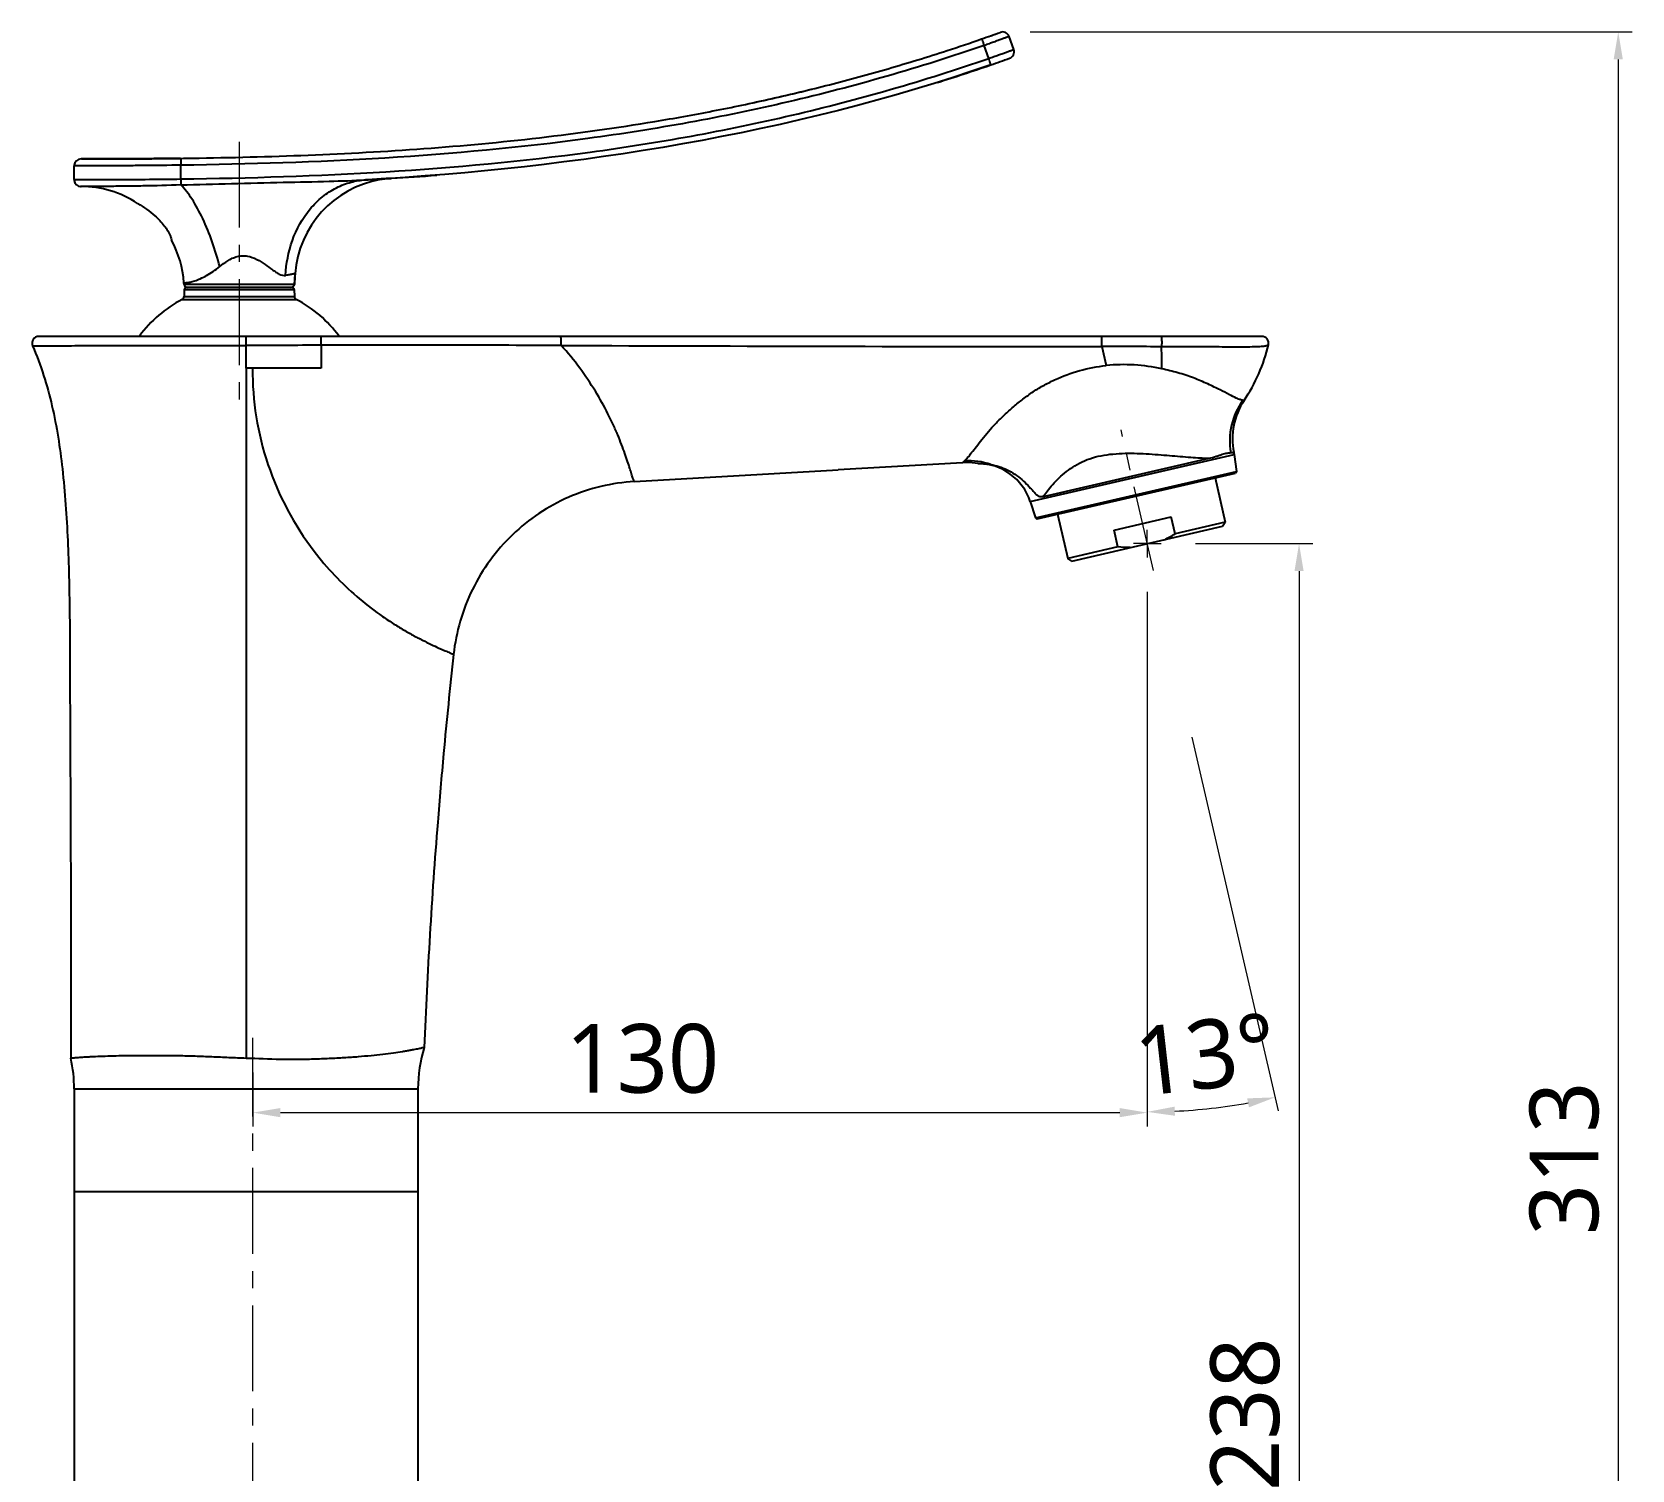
# Model space of a CAD drawing. Extents: x 0 to 1128, y 0 to 827.
# Drawn here: x 292.3 to 525, y 413.4 to 622.7 of the extents above; entities that cross this region are included whole.
import ezdxf

# ---------------------------------------------------------------- set-up
doc = ezdxf.new("R2010")
doc.units = 0
doc.header["$LTSCALE"] = 10
doc.header["$MEASUREMENT"] = 0
doc.header["$PDMODE"] = 3
doc.header["$PDSIZE"] = -10
doc.linetypes.add('CENTER', pattern=[2, 1.25, -0.25, 0.25, -0.25])
doc.layers.get('0').update_dxf_attribs({"linetype": 'CONTINUOUS'})
doc.layers.get('DEFPOINTS').update_dxf_attribs({"linetype": 'CONTINUOUS'})
doc.layers.add('BODY', color=7, linetype='CONTINUOUS')
doc.layers.add('DEF_LAYER_ASSEM_MEMBER', color=7, linetype='CONTINUOUS')
doc.styles.add('Daelim Dimension', font='')
doc.styles.get('Daelim Dimension').set_extended_font_data('NanumGothic')
doc.dimstyles.new('DEFAULT', dxfattribs={"dimscale": 2, "dimtxt": 2, "dimasz": 2, "dimexe": 0, "dimexo": 2, "dimgap": 1, "dimtad": 1, "dimdec": 1, "dimzin": 9, "dimdsep": 46, "dimtxsty": 'Daelim Dimension', "dimcen": 0.5, "dimclrd": 252, "dimclre": 252, "dimclrt": 3, "dimadec": 1, "dimazin": 0, "dimtfac": 1, "dimtdec": 1, "dimtix": 1, "dimtmove": 0, "dimatfit": 3, "dimfxl": 1, "dimtolj": 1, "dimtzin": 1, "dimlwd": 9, "dimlwe": 9, "dimarcsym": 0})
doc.dimstyles.new('DEFAULT$2', dxfattribs={"dimscale": 2, "dimtxt": 2, "dimasz": 2, "dimexe": 0, "dimexo": 2, "dimgap": 1, "dimtad": 1, "dimdec": 1, "dimzin": 9, "dimdsep": 46, "dimtxsty": 'Daelim Dimension', "dimcen": 0.5, "dimclrd": 252, "dimclre": 252, "dimclrt": 3, "dimadec": 1, "dimazin": 0, "dimtfac": 1, "dimtdec": 1, "dimtix": 1, "dimtmove": 0, "dimatfit": 3, "dimfxl": 1, "dimtolj": 1, "dimtzin": 1, "dimlwd": 9, "dimlwe": 9, "dimarcsym": 0})

# ---------------------------------------------------------------- blocks, each defined once
blk = doc.blocks.new('*D4')
at = {"color": 5, "lineweight": 9, "ltscale": 0.5, "transparency": 16777216}
for p, q in [((454.4972202875918, 519.3085481667894), (454.4972202875919, 463.5162487376085)), ((460.9886672618725, 520.0472344233492), (473.523979945901, 465.6813755457072))]:
    blk.add_line(p, q, dxfattribs=at)
blk.add_arc((454.4972202875917, 548.2007475435363), 82.68449880592777, 272.772048878329, 280.2119062503753, dxfattribs=at)
at = {"color": 5, "ltscale": 0.5, "transparency": 16777216}
for points in [[(458.5121755194951, 464.9465304473475), (458.4799244119093, 466.2794736733842), (454.497220287592, 465.5162487376085)], [(469.0222651657222, 467.4791264254084), (469.2903218889223, 466.1730164105455), (473.0746235719106, 467.6302415875772)]]:
    blk.add_solid(points, dxfattribs=at)
at = {"layer": 'DEFPOINTS', "color": 0, "ltscale": 0.5, "transparency": 16777216}
for p in [(454.4972202875917, 545.2007225438894), (455.6206112224919, 543.3285824391893), (460.0899545138919, 523.9449665070892), (454.4972202875917, 523.3085481667893), (460.7370699989302, 465.7520324633886)]:
    blk.add_point(p, dxfattribs=at)
at = {"color": 7, "ltscale": 0.5, "transparency": 16777216, "insert": (462.3871958999265, 478.8650074269337), "char_height": 10, "attachment_point": 2, "rotation": 6.491977564352032, "style": 'Daelim Dimension'}
blk.add_mtext('\\A1;13°', dxfattribs=at)
blk = doc.blocks.new('*D5')
at = {"color": 5, "lineweight": 9, "ltscale": 0.5, "transparency": 16777216}
for p, q in [((461.4972452875918, 548.2007475438892), (478.5731423828921, 548.2007475438892)), ((476.5731423828921, 544.2007475438892), (476.5731423828921, 313.8574267112891)), ((355.9053370779918, 309.8574267112892), (478.5731423828921, 309.8574267112891))]:
    blk.add_line(p, q, dxfattribs=at)
at = {"color": 5, "ltscale": 0.5, "transparency": 16777216}
for points in [[(475.9064757162254, 544.2007475438892), (477.2398090495588, 544.2007475438892), (476.5731423828921, 548.2007475438892)], [(475.9064757162254, 313.8574267112891), (477.2398090495587, 313.8574267112891), (476.5731423828921, 309.8574267112891)]]:
    blk.add_solid(points, dxfattribs=at)
at = {"layer": 'DEFPOINTS', "color": 0, "ltscale": 0.5, "transparency": 16777216}
for p in [(457.4972452875918, 548.2007475438892), (351.9053370779918, 309.8574267112892), (476.5731423828921, 309.8574267112891)]:
    blk.add_point(p, dxfattribs=at)
at = {"color": 7, "ltscale": 0.5, "transparency": 16777216, "insert": (463.6718548292439, 421.5195151533892), "char_height": 10, "attachment_point": 2, "rotation": 90, "style": 'Daelim Dimension'}
blk.add_mtext('\\A1;238', dxfattribs=at)
blk = doc.blocks.new('*D6')
at = {"color": 5, "lineweight": 9, "ltscale": 0.5, "transparency": 16777216}
for p, q in [((454.4972202875917, 541.2007225438892), (454.4972202875917, 463.4045745835708)), ((324.4053370779918, 471.2475933197892), (324.4053370779918, 463.4045745835708)), ((328.4053370779918, 465.4045745835708), (450.4972202875917, 465.4045745835708))]:
    blk.add_line(p, q, dxfattribs=at)
at = {"color": 5, "ltscale": 0.5, "transparency": 16777216}
for points in [[(328.4053370779918, 466.0712412502375), (328.4053370779918, 464.7379079169041), (324.4053370779918, 465.4045745835708)], [(450.4972202875917, 466.0712412502375), (450.4972202875917, 464.7379079169041), (454.4972202875917, 465.4045745835708)]]:
    blk.add_solid(points, dxfattribs=at)
at = {"layer": 'DEFPOINTS', "color": 0, "ltscale": 0.5, "transparency": 16777216}
for p in [(454.4972202875917, 545.2007225438892), (324.4053370779918, 475.2475933197892), (454.4972202875917, 465.4045745835708)]:
    blk.add_point(p, dxfattribs=at)
at = {"color": 7, "ltscale": 0.5, "transparency": 16777216, "insert": (381.0512786827917, 478.3058621372189), "char_height": 10, "attachment_point": 2, "style": 'Daelim Dimension'}
blk.add_mtext('\\A1;130', dxfattribs=at)
blk = doc.blocks.new('*D7')
at = {"color": 5, "lineweight": 9, "ltscale": 0.5, "transparency": 16777216}
for p, q in [((437.4439520629917, 622.6588061701892), (525.0033959221793, 622.6588061701892)), ((523.0033959221793, 618.6588061701892), (523.0033959221793, 313.8574267112891)), ((421.2392397304419, 309.8574267112891), (525.0033959221793, 309.8574267112891))]:
    blk.add_line(p, q, dxfattribs=at)
at = {"color": 5, "ltscale": 0.5, "transparency": 16777216}
for points in [[(522.3367292555126, 618.6588061701892), (523.6700625888459, 618.6588061701892), (523.0033959221793, 622.6588061701892)], [(522.3367292555126, 313.8574267112891), (523.6700625888459, 313.8574267112891), (523.0033959221793, 309.8574267112891)]]:
    blk.add_solid(points, dxfattribs=at)
at = {"layer": 'DEFPOINTS', "color": 0, "ltscale": 0.5, "transparency": 16777216}
for p in [(433.4439520629917, 622.6588061701892), (417.2392397304419, 309.8574267112891), (523.0033959221793, 309.8574267112891)]:
    blk.add_point(p, dxfattribs=at)
at = {"color": 7, "ltscale": 0.5, "transparency": 16777216, "insert": (510.1021083685311, 458.7485444664892), "char_height": 10, "attachment_point": 2, "rotation": 90, "style": 'Daelim Dimension'}
blk.add_mtext('\\A1;313', dxfattribs=at)

msp = doc.modelspace()

# ---------------------------------------------------------------- linework, layer by layer
at = {"layer": 'BODY', "color": 1, "linetype": 'CENTER', "lineweight": 5}
for p, q in [((322.4053370779918, 606.6972037019892), (322.4053370779918, 567.7057841951893)), ((455.3959330354919, 544.3030154600892), (450.6776911086918, 564.7661088997892)), ((454.4972202875917, 548.2007475438892), (454.4972202875917, 550.2007725438891)), ((454.4972202875917, 548.2007475438892), (452.4971952875917, 548.2007475438892)), ((454.4972202875917, 548.2007475438892), (454.4972202875917, 546.2007225438892)), ((454.4972202875917, 548.2007475438892), (456.4972452875918, 548.2007475438892)), ((324.4053370779918, 304.8574267112892), (324.4053370779918, 476.3039388210892))]:
    msp.add_line(p, q, dxfattribs=at)
at = {"layer": 'DEF_LAYER_ASSEM_MEMBER', "color": 7, "linetype": 'Continuous'}
for p, q in [((435.0646048124918, 620.1181777449892), (434.3843282887917, 621.9989422518892)), ((433.7429476114919, 618.5806564274892), (433.6705257641918, 618.5549765639892)), ((298.4053370779918, 601.1764602615892), (298.4053370779918, 603.1764600477892)), ((300.2981684320919, 604.1773141500892), (299.4047305586919, 604.1764734164892)), ((342.9425406316918, 601.2650164496891), (342.4030077171919, 601.2332603396892)), ((343.5910745641918, 601.3039747976892), (343.5832175273918, 601.3034976444892)), ((343.7931495656917, 601.3162904497892), (343.5910745641918, 601.3039747976892)), ((344.3149981781919, 601.3484861076893), (343.7931495656917, 601.3162904497892)), ((343.7931496016918, 601.3162904519892), (344.3134574692917, 601.3483902200892)), ((344.3134574692917, 601.3483902200892), (344.5141015272918, 601.3609191620892)), ((344.5152663818917, 601.3609921451892), (344.514101527092, 601.3609191620892)), ((344.5613873766918, 601.3638841017892), (344.5141063381918, 601.3608421544892)), ((344.5151804714919, 601.3609867624892), (344.5613037845919, 601.3638788561892)), ((307.6242548519917, 597.7174024057892), (307.6493540374918, 597.7027266627891)), ((312.5438080582919, 592.4307406350893), (312.5574609848918, 592.3695263530892)), ((330.4333091964918, 585.9347947844892), (330.5409598072918, 587.4899805608892)), ((314.3773649595919, 585.9347947844892), (314.3617619956917, 586.1715057017892)), ((314.3617619956917, 586.1715057017892), (314.3773649595919, 585.9347947844892)), ((314.4001919483917, 585.1726381276892), (314.3828433406918, 584.1787370583892)), ((330.1105278990917, 585.4674024057892), (314.7001462569917, 585.4674024057892)), ((330.4104822075917, 585.1726381276892), (330.4278308152918, 584.1787370583892)), ((471.1425542402917, 578.3674024057892), (293.2659077332919, 578.3674024057892)), ((467.1253415926917, 561.1665062245892), (467.0861347532918, 561.4953120570892)), ((467.1253415926917, 561.1665062245892), (467.4735648365918, 558.6842814015893)), ((379.9123766330918, 557.2422241199891), (409.5255351173919, 558.9466278376892)), ((427.594314578892, 559.9867171563892), (409.5255351173919, 558.9466278376892)), ((438.2405742084918, 551.9439357917892), (467.4735648365918, 558.6842814015893)), ((439.3803923961918, 555.0744401348893), (463.4843254364919, 560.6321622539892)), ((467.4735648365918, 558.6842814015893), (467.3236138697916, 558.4444591599892)), ((438.4803964500918, 551.7939848249891), (467.3236138697916, 558.4444591599892)), ((464.3515931558918, 557.7591906896891), (465.8344691900918, 551.3279327514892)), ((437.4667545864918, 554.3280294753893), (438.2405742084918, 551.9439357917892)), ((438.2405742084918, 551.9439357917892), (438.4803964500918, 551.7939848249891)), ((441.4524171638918, 552.4792532953892), (442.9352931980918, 546.0479953571892)), ((449.6706831106917, 550.1665905894893), (457.9756883424918, 552.0815026238892)), ((458.5373838099918, 549.6454200714892), (457.9756883424918, 552.0815026238892)), ((443.5348488019918, 545.6731179401893), (465.4595917730917, 550.7283771475892)), ((450.2323785781919, 547.7305080371891), (449.6706831106917, 550.1665905894893)), ((465.8344691900918, 551.3279327514892), (458.5373838099918, 549.6454200714892)), ((465.4595917730917, 550.7283771475892), (465.8344691900918, 551.3279327514892)), ((450.2323785781919, 547.7305080371891), (442.9352931980918, 546.0479953571892)), ((443.5348488019918, 545.6731179401893), (442.9352931980918, 546.0479953571892)), ((298.4053370779918, 468.8574267112892), (298.4053370779918, 313.8574267112892)), ((348.4053370779918, 468.8574267112892), (348.4053370779918, 313.8574267112892)), ((348.4053370779918, 453.8574267112892), (298.4053370779918, 453.8574267112892))]:
    msp.add_line(p, q, dxfattribs=at)
at = {"layer": 'DEF_LAYER_ASSEM_MEMBER', "color": 9, "linetype": 'Continuous'}
for p, q in [((431.4444304360918, 618.8202100778892), (430.7640954839917, 620.7011361217892)), ((313.9334220511919, 603.2713351122892), (313.3219726499919, 603.2637985220891)), ((313.9334220554917, 601.2711088329892), (313.9334220554917, 603.2713347664892)), ((313.3219719389917, 601.2635827182892), (313.9334220686917, 601.2711077914892)), ((330.4333091964918, 585.9347947842891), (314.3773649595919, 585.9347947843892)), ((314.3828433406918, 584.1787370583892), (330.4278308152918, 584.1787370583892)), ((314.4001919483917, 585.1726381276892), (330.4104822075917, 585.1726381276892)), ((314.1132551035919, 583.7436778330892), (330.6974190524918, 583.7436778330892)), ((334.3468043678918, 577.0665415514892), (334.3469636536918, 573.7281739215892)), ((447.8870279865919, 576.8691624938891), (448.5212075286918, 574.1188209450892)), ((324.3469582405919, 573.7264009533892), (323.4244877965918, 573.7299675125892)), ((334.3469636271918, 573.7281726125892), (324.3469947023918, 573.7282315389892)), ((437.4667545864918, 554.3280294753893), (467.1253415926917, 561.1665062245892)), ((427.594314578892, 559.9867171563892), (427.8904333411917, 560.2370457499892)), ((298.4053370779918, 468.8574267112892), (348.4053370779918, 468.8574267112892))]:
    msp.add_line(p, q, dxfattribs=at)
at = {"layer": 'DEF_LAYER_ASSEM_MEMBER', "color": 7, "linetype": 'Continuous'}
for points in [[(299.4047305586919, 604.1764734164892), (299.0494825353917, 604.1110358955892), (298.7354379122919, 603.9188716906892), (298.5145741905917, 603.6305508165892), (298.4132123276918, 603.3013571462892), (298.4053213836919, 603.1763866873893)], [(303.8215123774919, 604.1862451753892), (302.8911972059918, 604.1829605762892), (301.3981192583917, 604.1791028407891), (300.2981684320919, 604.1773141500892)], [(298.4053213838918, 601.1763871928891), (298.4131771312918, 601.0518691410891), (298.5145447586917, 600.7224539903892), (298.7357570925919, 600.4337870440892), (299.0503294036916, 600.2415892185892), (299.4046795794918, 600.1764738469892)]]:
    msp.add_lwpolyline(points, dxfattribs=at)
for centre, radius, start, end in [((338.1636249822918, 888.0169226189892), 281.8868800895, 289.0986775354044, 289.6828984972063), ((338.1563705854919, 888.0370288202893), 281.9082543079, 289.3261290757954, 289.5128279944979), ((433.4439520629917, 621.6588061701892), 1, 19.88516511390027, 109.6828256933047), ((434.1242285867918, 619.7780416633892), 1, 289.6842802168014, 19.88516511379726), ((338.4098956176917, 887.3062958513892), 285.1347874095, 287.4675434635932, 289.104172251806), ((338.2055675880918, 887.8986627252892), 285.7614035757, 289.1040120256026, 289.684386821101), ((335.3619307474919, 898.9941397058892), 293.2157423369, 282.2039741556014, 283.8913843413033), ((345.5007255958917, 586.3933179087892), 14.9999087141, 99.76971278389782, 175.8065388892005), ((313.4356037371917, 1097.910346202189), 497.5210918115, 273.1508439168975, 273.4982243179965), ((313.2527119985918, 1101.130876665389), 500.7468064151, 273.1514845771993, 273.3991094032049), ((313.1362745256918, 1103.198149613589), 502.8173542505, 273.1517820852936, 273.3368151630998), ((345.5065828768918, 586.3570148555892), 15.0366792095, 96.52418040180183, 99.76823481959227), ((345.5000102986919, 586.4153042268892), 14.978020528, 93.77413058690402, 96.5245360462034), ((315.8497410312918, 1059.703288082389), 459.2378119074, 273.5844717036932, 274.4117995570032), ((299.3940823107919, 585.1743352844892), 15.0021423372, 56.72899198870223, 89.95953100529793), ((299.3952677672919, 585.1762560759892), 14.9995490342, 3.804482935400333, 28.6570458648979), ((524.3832672315916, 573.2908161561892), 194.3616639601, 175.8105030252984, 176.2700537258993), ((313.8829194930918, 584.1874632615892), 0.5, 297.4304286260985, 358.9999999994001), ((314.8763005696919, 585.9674024057892), 0.5, 183.7392118806999, 270), ((314.7001462569917, 585.1674024057892), 0.3, 89.99999999959614, 178.9999999279999), ((329.9343735863918, 585.9674024057892), 0.5, 270, 356.2607881192997), ((330.1105278990917, 585.1674024057892), 0.3, 1.000000071999736, 90), ((330.9277546628919, 584.1874632615892), 0.5, 181.0000000002001, 242.5695713660046), ((322.4053370779918, 567.7674024057892), 18, 117.4304286392055, 143.7607441428981), ((322.4053370779918, 567.7674024057892), 18, 36.22383707280479, 62.56957136079437), ((293.2659105207917, 577.3674024057892), 1, 90.00015971230259, 203.4318434896971), ((471.1425542443917, 577.3674024057892), 1, 346.8456553081996, 90.00000022979299), ((448.2847645384918, 582.7026577152892), 24.4721856138, 326.0813049755994, 346.8611092583004), ((476.8923063084917, 563.4651350938892), 10.0020599562, 146.0789276003049, 191.3581768264014), ((475.0477633250916, 562.2779169917892), 8, 185.6139735209989, 187.9857232841996), ((428.1691663929919, 550.0011835219892), 10.0020666151, 90.00034051079241, 93.29479331970732), ((428.1675581213917, 549.9851258429892), 10.0181244137, 80.24006588680204, 89.99114191800537), ((429.8575342467918, 551.8582590769893), 8, 17.98218697290068, 89.94055533759794), ((1163.994030542192, 443.2501897000892), 815.261492335, 173.7453633557018, 174.7637603234982), ((1187.320351666592, 441.0790670179892), 838.6886124426, 174.7614891709997, 175.447153753801), ((1130.225571711892, 444.9966584716892), 781.4632712358, 175.4011924006989, 177.8084043499006), ((368.4053370779918, 468.8574267112892), 20, 162.4722574968974, 180), ((278.4053370779918, 468.8574267112892), 20, 0, 12.86293563070111)]:
    msp.add_arc(centre, radius, start, end, dxfattribs=at)
at = {"layer": 'DEF_LAYER_ASSEM_MEMBER', "color": 9, "linetype": 'Continuous'}
for centre, radius, start, end in [((347.1786503829917, -6728.756201003311), 7305.833910298199, 89.82694798309896, 90.10063102229459), ((475.0747569028917, 30422.83516585709), 29845.9783864847, 269.7968357797963, 269.9478072952944), ((428.4899379714918, 550.2660944388892), 9.989186456799999, 70.95840295260031, 93.44079000690347)]:
    msp.add_arc(centre, radius, start, end, dxfattribs=at)
at = {"layer": 'DEF_LAYER_ASSEM_MEMBER', "color": 7, "linetype": 'Continuous'}
for points, start_tangent, end_tangent in [([(313.8788744796918, 604.2712428740892), (315.5095947378918, 604.2948663699892), (332.4485707352919, 604.7510722832892), (349.2814565232918, 605.6946501681891), (366.0693196988918, 607.2744508650892), (382.8743911970919, 609.6391811665892), (391.3035490396919, 611.1625073070892), (399.7612787236917, 612.9378593440892), (408.2558741213918, 614.9841184034891), (416.7957174656917, 617.3201174498893), (425.3892266240919, 619.9649595033892), (430.3959094580919, 621.6460930092892)], (0.9999081075634565, 0.01355641652012544), (0.9449568875346145, 0.3271948665564514)), ([(431.7307217668917, 617.8752835348893), (340.7817942192919, 601.1413630083892)], (-0.9449265429725755, -0.32728249019142), (-0.9984870193175841, -0.05498792825963275)), ([(313.8788744796918, 604.2712428740892), (311.2752368333918, 604.2398602021892), (308.7371386654918, 604.2160038960892), (306.357089747492, 604.1989720721892), (304.2302890914918, 604.1879346019892), (302.4209305142917, 604.1815115120892), (300.9954226092918, 604.1782363182892), (299.9982342649919, 604.1768819110891), (299.4711160382917, 604.1765001360892), (300.0054010848917, 604.1768745915892), (301.0139523102919, 604.1782739435891), (302.4443347784918, 604.1816149480892), (304.2589318355917, 604.1880258935892), (306.3819492394919, 604.1988849769892), (308.7527012065918, 604.2157149872892), (311.2813773144917, 604.2397686891892), (313.8788744796918, 604.2712428740892)], (-0.9999081078612884, -0.01355639455232351), (0.9999081093937917, 0.01355628151571527)), ([(313.8788744796918, 604.2712428740892), (311.2752368333918, 604.2398602021892), (308.7371386654918, 604.2160038960892), (306.357089747492, 604.1989720721892), (304.2302890914918, 604.1879346019892), (302.4209305142917, 604.1815115120892), (300.9954226092918, 604.1782363182892), (299.9982342649919, 604.1768819110891), (299.4711160382917, 604.1765001360892), (300.0054010848917, 604.1768745915892), (301.0139523102919, 604.1782739435891), (302.4443347784918, 604.1816149480892), (304.2589318355917, 604.1880258935892), (306.3819492394919, 604.1988849769892), (308.7527012065918, 604.2157149872892), (311.2813773144917, 604.2397686891892), (313.8788744796918, 604.2712428740892)], (-0.9999081078612884, -0.01355639455232351), (0.9999081093937917, 0.01355628151571527)), ([(302.5527012435919, 604.1818833577892), (302.4209305142917, 604.1815115120892), (301.1435471577918, 604.1785243129892)], (-0.9999958587903219, -0.002877916295968524), (-0.9999980372983429, -0.001981262088183454)), ([(313.8788744796918, 604.2712428740892), (311.2752368333918, 604.2398602021892), (308.7371386654918, 604.2160038960892), (306.357089747492, 604.1989720721892), (304.2302890914918, 604.1879346019892), (303.8215125144918, 604.1862367034892)], (-0.9999081078612216, -0.01355639455723926), (-0.999992066776464, -0.003983263001100106)), ([(342.9424193317918, 601.2650092435891), (343.7930382079917, 601.3162836397892)], (0.9982400459764047, 0.05930270321853523), (0.9981353002544915, 0.06104033409046911)), ([(343.5832175273918, 601.3034976444892), (342.9425406316918, 601.2650164496891)], (-0.998161543393484, -0.06060967984025459), (-0.9982400313450421, -0.05930294950716537)), ([(343.7930382079917, 601.3162836397892), (344.5151804714919, 601.3609867624892)], (0.9981353002565049, 0.06104033405754831), (0.9980429164162249, 0.06253268738345003)), ([(307.6493540374918, 597.7027266627891), (310.1431893464919, 595.9140955261892), (311.5078617503918, 594.4669852067892), (312.4053370779918, 592.9344076578892)], (0.8630567938335952, -0.5051068902892487), (0.3779582893246942, -0.9258226242270983)), ([(312.4053370779918, 592.9344076578892), (312.4561133080917, 592.7677820827892), (312.5438080582919, 592.4307406350893)], (0.3041414074853728, -0.9526268966666942), (0.2231820919079213, -0.974776771292589)), ([(292.3483744152918, 576.9697434938892), (295.1676662826917, 568.2592317414892), (296.6856940598918, 559.1033771290893)], (0.3976589102122887, -0.9175333188112434), (0.1109586589646142, -0.9938250228288551)), ([(463.4744083225919, 560.6302394541892), (464.5279696372918, 560.9138623000892), (464.9894111147919, 561.0662308142892), (465.4076207067919, 561.2052418646892), (466.1157638049917, 561.3813187397892), (466.6390375374917, 561.4533689525892)], (0.9741699956941793, 0.2258158973349814), (0.994680507325081, 0.1030081955356939)), ([(466.6390375374917, 561.4533689525892), (466.833860236392, 561.4733385280892), (466.9107173483917, 561.4806879330893), (466.9737096642918, 561.4866457935892), (467.0227942314918, 561.4910637684892), (467.0579326018917, 561.4937924382892), (467.0790686761918, 561.4950533876893), (467.0861347532918, 561.4953120570892)], (0.9940194976617261, 0.1092027392894961), (0.0978256169262913, -0.9952035714731888)), ([(296.6856940598918, 559.1033771290893), (297.1571746674917, 553.8806321445892), (297.4607834877918, 548.6558540563892), (297.7330001677919, 538.2209266861892), (297.7848984909917, 527.7849794823892), (297.8274536553918, 517.3309667449892)], (0.110958658962011, -0.9938250228291459), (0.004690152799015891, -0.9999890011728738)), ([(429.8658342858917, 559.8582547712892), (430.0256190976918, 559.8603845198892), (430.4546945335919, 559.8527620423893), (430.7395818035918, 559.8367457454892), (431.0553101360917, 559.8088731717892), (431.7430803368918, 559.7102596962892)], (-0.9999994617916691, 0.001037504878169399), (0.9837287046838995, -0.179660333910792)), ([(431.7430803368918, 559.7102596962892), (432.9203990040919, 559.4156325243893), (434.1011779463918, 558.9437211579892), (435.2228311614917, 558.3068032690892), (436.2520144471919, 557.5276505383893), (437.1700920063918, 556.6416042130892), (437.5862236806918, 556.1834136688892), (437.9781891670918, 555.7446040156892), (438.3513997579917, 555.3702553447893), (438.7067444607919, 555.1353473652891), (439.0473397582919, 555.0521187652892), (439.3809523326918, 555.0821738583893)], (0.9837172930869331, -0.1797228067934542), (0.9791434942634172, 0.2031699230733368)), ([(379.9123766489918, 557.2422248951892), (375.0217122963918, 556.5249925573893), (370.3355577434918, 554.9547759192892), (366.0000949856917, 552.5808538379893), (362.1471250149918, 549.4832291336892), (358.8916571239918, 545.7620173805892), (356.3318075091918, 541.5320646064893), (354.5459858032918, 536.9216401977892), (353.5853387273919, 532.0707455488891)], (-0.998347313181725, -0.05746861980969211), (-0.1090124669816058, -0.9940403825009245)), ([(457.0119372266918, 548.7805739973892), (458.5373838099918, 549.6454200714892)], (0.8995287197147671, 0.4368616284457952), (0.8394444326724759, 0.5434455303479687)), ([(451.9825033484917, 547.6209210903892), (450.2323785781919, 547.7305080371891)], (-0.9999993742162131, -0.001118734634253729), (-0.9926508781716158, 0.1210133631675444)), ([(297.8274536551917, 517.3309667449892), (297.8761863065918, 506.3221366912892), (297.9016035301918, 495.3153425018892), (297.9034452716919, 473.3098167610892)], (0.00469015279438344, -0.9999890011728956), (3.088035548970549e-06, -0.999999999995232)), ([(349.3339123219919, 474.8807777532892), (349.3256432607918, 474.8788881055892), (349.3007558678919, 474.8728745085892), (349.2593448003918, 474.8629006321892), (349.2015047151917, 474.8491301464892), (349.1273302690918, 474.8317267212892), (349.0369183263917, 474.8108553842892), (348.8079614800918, 474.7594872380892), (348.5159681803918, 474.6966898508892), (348.1623150559917, 474.6241479081892), (347.7484830241917, 474.5434641319892), (347.2760638468917, 474.4561541290892), (346.7466602063919, 474.3637257768892), (346.1619563453919, 474.2676353828892), (344.8336401422916, 474.0701218858892), (343.3054295494917, 473.8741185452892), (341.5922858038919, 473.6884701261892), (339.7101232202917, 473.5193641092892), (337.6761339522918, 473.3737764865892), (335.508943799292, 473.2593021012892), (333.2279702066917, 473.1735622223893), (330.8546956471919, 473.1262185647892), (328.4125397245919, 473.1407599236892), (323.4096714174918, 473.3058789298892)], (0.3011675520877365, 0.9535712378052731), (-0.9993251281345314, 0.03673265956750668)), ([(323.4096714174918, 473.3058789298892), (320.9053377999917, 473.4026592181892), (318.4219107791919, 473.5087540171892), (315.9850811912918, 473.6033324925892), (313.6191206363919, 473.6582867666892), (309.1957812869919, 473.6881150778892), (307.1813660452917, 473.6800893364892), (305.3254716861918, 473.6577591353892), (303.6465456429919, 473.6205953217892), (302.1608800455917, 473.5702345053892), (300.8821203218918, 473.5114630938892), (300.3237131740918, 473.4814478913892), (299.8208771163918, 473.4524830817892), (299.3747057481919, 473.4249268321892), (298.9862548109918, 473.3988498341892), (298.6565003179917, 473.3744512268892), (298.3859890575918, 473.3526266783892), (298.1751238357917, 473.3345055064892), (298.0921807695918, 473.3271727734892), (298.0242741942918, 473.3210880660892), (297.9714257353917, 473.3162807537892), (297.9336570142918, 473.3127801907892), (297.9109896524919, 473.3106157313892), (297.9034452714918, 473.3098167298892)], (-0.999325150763511, 0.03673204393286695), (0.2226195009127647, -0.974905409674883))]:
    msp.add_spline(points, degree=3, dxfattribs=dict(at, start_tangent=start_tangent, end_tangent=end_tangent))
at = {"layer": 'DEF_LAYER_ASSEM_MEMBER', "color": 9, "linetype": 'Continuous'}
for points, start_tangent, end_tangent in [([(430.3959094595918, 621.6460930055893), (430.4082238920919, 621.6322455676892), (430.4328114959917, 621.5834215330892), (430.4702759596919, 621.4965765493891), (430.5193567732917, 621.3738480528892), (430.5772475543918, 621.2220317914891), (430.6400346455919, 621.0515791276893), (430.7640954839917, 620.7011361217892)], (0.9450985657593434, 0.3267854051202904), (0.3267038139785153, -0.9451267734710999)), ([(434.3843279776918, 621.9989431119892), (434.3800434813918, 621.9966874552891), (434.3668370448918, 621.9912305560891), (434.3448677484919, 621.9826340190892), (434.3142946724918, 621.9709594488892), (434.2279735030918, 621.9386226280892), (434.1091461794917, 621.8947129310892), (433.9590880455917, 621.8397257148893), (433.7790852487917, 621.7741664143892), (433.5704266375917, 621.6985429838892), (433.3344010603919, 621.6133633775892), (432.7877548355918, 621.4172131623892), (432.1611309556918, 621.1939346463892), (431.4785676222918, 620.9523157320891), (430.7640951795918, 620.7011369923893)], (0.3401367199107594, -0.9403759948915911), (-0.943784010543119, -0.3305627647560232)), ([(430.7626262480917, 620.7053850276892), (402.3019779391918, 612.4896478390892), (373.1355903444919, 607.1551718009891), (343.6007547011918, 604.3178724151892), (313.9333610978917, 603.2758016433892)], (-0.944956787771558, -0.327195154677539), (-0.9999081061349024, -0.01355652188847526)), ([(431.4444299334918, 618.8202115149892), (432.1632608020918, 619.0729655933892), (432.8461047512919, 619.3147359845892), (433.471344180392, 619.5375902931892), (434.0163806630917, 619.7331814657892), (434.2519283402917, 619.8181973890892), (434.4603239750918, 619.8937376821892), (434.6401771701917, 619.9592551784891), (434.7900975279917, 620.0142027113892), (434.9087253020919, 620.0580460720892), (434.9948233487917, 620.0903028841892), (435.0252966954918, 620.1019396412893), (435.0471851756918, 620.1105037292892), (435.0603379777917, 620.1159364709891), (435.0646042901917, 620.1181791890892)], (0.9437610153440791, 0.3306284106315018), (-0.3401371473354966, 0.9403758402907163)), ([(313.9333596386919, 601.2757003242892), (343.7542661413918, 602.3240223995891), (373.4543854101917, 605.1801827674892), (402.7960399498918, 610.5513244034892), (431.4429392102918, 618.8245215400892)], (0.9999085884597905, 0.01352089953920723), (0.9449266458175475, 0.3272821932583553)), ([(431.7307222996919, 617.8752837196892), (431.7324707811918, 617.8808376886892), (431.7312850276917, 617.8951647400892), (431.7200788165919, 617.9495074676893), (431.6970396676918, 618.0370506574892), (431.6621035822918, 618.1565330644892), (431.6158458302918, 618.3050557108892), (431.5615156282918, 618.4728692719892), (431.4444308552918, 618.8202085133892)], (0.9447397584690803, 0.3278212756484605), (-0.3267502831038602, 0.9451107091190679)), ([(313.3219736978917, 603.2637112547892), (307.6099212069917, 603.2100274041892), (305.0382438335919, 603.1944589389892), (302.7789282383919, 603.1848797845892), (300.9247368293918, 603.1797538984891), (299.5435577202918, 603.1774525444893), (298.6926069411918, 603.1765570592892), (298.4053214031919, 603.1763866885892)], (-0.9999279164320738, -0.01200674559619881), (0.9994822804246183, 0.0321740752346486)), ([(313.8788763191919, 604.2712428977892), (313.8826393293918, 604.2665373329892), (313.8866370766918, 604.2524298319893), (313.8950713207919, 604.1965955034891), (313.9036481275919, 604.1049128759892), (313.9118365732918, 603.9785549131892), (313.9191578394918, 603.8205936489892), (313.9253414492919, 603.6416945054892), (313.9334220554917, 603.2713347664892)], (0.9999253529746046, 0.0122183664461582), (0.01353364216753312, -0.9999084160710325)), ([(298.4053263372919, 601.1763872139892), (302.7713822766918, 601.1848528977891), (313.3219729633918, 601.2634973676892)], (0.9999974389612354, 0.002263199277663816), (0.999927975754727, 0.01200180415829738)), ([(313.9334219526918, 601.2711071139892), (313.9346486496918, 600.7806285052892), (313.9243356878919, 600.4042028733892)], (0.01345102874754289, -0.9999095308204803), (-0.06030691848979336, -0.9981798813752286)), ([(313.9244333069919, 600.3998729953892), (321.2655969938919, 600.6069077240892), (328.8241750489919, 600.7808065615892), (335.4944018090919, 600.9367960526893), (340.7756941563919, 601.1410272972892)], (0.9995772580475388, 0.02907413273279387), (0.9984906302332777, 0.05492232093012994)), ([(329.1589836563917, 587.2403600002891), (330.1373882601918, 592.3154878396892), (332.7278297299918, 596.9034486497892), (334.534801860792, 598.6821291159891), (336.5569004546919, 599.9932099202891), (338.6765837278917, 600.8061291212892), (340.7819115200919, 601.1413694675892)], (0.04271996270654126, 0.9990870856869044), (0.998487643836363, 0.05497658689031495)), ([(313.9243045032918, 600.3998226462892), (308.3918452672917, 600.2509110245892), (305.8843694622917, 600.2140050445892), (303.6817423705918, 600.1932965062892), (300.5256728741917, 600.1779102742892), (299.4046785826918, 600.1764738785891)], (-0.9992886432638463, -0.03771216572807395), (0.9999997825257995, -0.0006595061439174907)), ([(319.5678640093918, 588.5169175656891), (318.4855880386917, 592.1168870183892), (317.0942564878919, 595.5172692007892), (315.5199645618918, 598.3612124783892), (313.9243045032918, 600.3998226462892)], (-0.2447089413646656, 0.9695965831293882), (-0.6976148027759175, 0.7164730189950753)), ([(319.5678640099918, 588.5169175649892), (320.7416670633918, 589.3689592007892), (321.3942645959919, 589.7220107975892), (322.0994170013919, 589.9784317573892), (322.8464052894917, 590.0874514478892), (323.5957877095918, 590.0396586008892), (324.9774660015919, 589.5712903258892), (326.1658713881918, 588.8347629113891), (327.2336783386918, 588.0629563164892), (327.7412129345919, 587.7166932922892), (328.2358154256917, 587.4349357052891), (329.1589836563917, 587.2403600002891)], (0.7731682271159721, 0.63420098752552), (0.9861582200171684, 0.1658070115904946)), ([(314.3617619927918, 586.1715057060892), (314.3683807711918, 586.1704566044892), (314.3880329308918, 586.1695261972892), (314.4206068344918, 586.1691123782892), (314.4659908445919, 586.1696130411892), (314.5240733239918, 586.1714260796892), (314.5947382422919, 586.1749609337892), (314.7730992726918, 586.1894961990893), (314.9994579056918, 586.2183021101893), (315.2720028023919, 586.2666175477891), (315.5875444283918, 586.3401515522892), (315.9421749308917, 586.4448520035892), (316.7502085728918, 586.7605402451892), (317.6531148377917, 587.2161106927891), (318.6059223480918, 587.8064853850892), (319.5678640093918, 588.5169175656891)], (0.06633653067221795, -0.9977973064196826), (0.7815247759410767, 0.623874205742031)), ([(330.5409598072918, 587.4899805608892), (330.5353205040917, 587.4883917729892), (330.5185275358917, 587.4848618816892), (330.4906298510919, 587.4793567554892), (330.4516763978918, 587.4718422627892), (330.4017161245918, 587.4622842719892), (330.3408025208919, 587.4506576061892), (330.1865432972918, 587.4215195578892), (329.9898931627918, 587.3853438082892), (329.7519276122916, 587.3430373902892), (329.4742926938918, 587.2947921668892), (329.1589858219918, 587.2403595751892)], (-0.07311002277857136, -0.9973238814794906), (-0.985402897105646, -0.170238451519625)), ([(323.4286510791917, 577.0471645503892), (323.4306904951918, 577.5151238477891), (323.4276367900918, 577.7432302585892), (323.4220457356919, 577.9503983154892), (323.4142271493918, 578.1249170904892), (323.4046249469918, 578.2570411092892), (323.3993158669919, 578.3048220232891), (323.3937611543918, 578.3394129086892), (323.3880463557919, 578.3603616822892), (323.3822669061917, 578.3674024057892)], (0.01654343457117788, 0.9998631480220627), (-0.9999999875065047, -0.0001580727385967111)), ([(334.3469983260918, 577.0665419046892), (334.3495046627918, 577.5300404245892), (334.3445886773918, 577.7547466897892), (334.3358451934919, 577.9583456695892), (334.3237483653918, 578.1295810336892), (334.3089697918917, 578.2591020325892), (334.2922953217917, 578.3398555275892), (334.2746723812918, 578.3674021272892)], (0.02393914977789917, 0.999713417489188), (-0.9999516635723712, 0.009832116702292308)), ([(369.2446276962919, 577.0443860307892), (369.2481758874919, 577.5129456611892), (369.243053635792, 577.7415280092891), (369.2336330557919, 577.9492032002892), (369.2204377823919, 578.1241957025892), (369.2042193828918, 578.2567035198892), (369.1858623233918, 578.3393251975892), (369.166436383292, 578.3674024057892)], (0.02818556200405814, 0.9996027081268415), (-0.9999999999668503, -8.142452604794678e-06)), ([(447.8870278895918, 576.8691633617892), (447.8955059770919, 577.3689898290892), (447.8933109057919, 577.6274208348892), (447.8869310849918, 577.8682811570892), (447.8767933447918, 578.0750365334892), (447.8635991562919, 578.2336452051892), (447.8561232141919, 578.2914207985892), (447.8482197475919, 578.3333709020892), (447.8400368945918, 578.3588292823893), (447.8317411555918, 578.3674020674891)], (0.03661829652968898, 0.9993293252773399), (-0.9999999996796257, 2.531301485242749e-05)), ([(456.5090566592919, 578.3674024057892), (456.5199987465917, 578.3588182942892), (456.5307436168919, 578.3332896636892), (456.5507827967917, 578.2332833024892), (456.5678289887919, 578.0742108439891), (456.5807604432919, 577.8669318242892), (456.5886629499919, 577.6255641214892), (456.5909442341917, 577.3666243961892), (456.5778230636918, 576.8664824311892)], (0.9999999994173827, 3.413553550107421e-05), (-0.05388393721355559, -0.998547205349034)), ([(292.3483774888919, 576.9697434122892), (292.3845149348917, 576.9701247244892), (292.4930783786917, 576.9712417560892), (292.6743967170919, 576.9730380882892), (292.9287541122917, 576.9754533950892), (293.2563495863919, 576.9784199154892), (293.6573343741918, 576.9818687684891), (294.6769576401919, 576.9899145838891), (295.9798630759919, 576.9989665476892), (297.5571879925919, 577.0083704621892), (299.3931558024919, 577.0174779337892), (301.4675904632918, 577.0257211105892), (306.2389073463919, 577.0380609643892), (311.6506641834917, 577.0441024244892), (317.4611394316917, 577.0457418652892), (323.4286510791917, 577.0471645503892)], (0.9880262732402936, -0.1542857199707632), (0.9999998883627297, 0.0004725193417225515)), ([(323.4244766791917, 573.7300273559891), (323.4253793442917, 574.5655521567892), (323.4208965350917, 575.8113138116893), (323.4308431311918, 577.0471645302891)], (0.002053354712512673, 0.9999978918649902), (0.01610373963499104, 0.9998703263772601)), ([(334.3468043678918, 577.0665415514892), (323.4308431311918, 577.0471645302891)], (-0.9999988376503163, -0.001524696040696854), (-0.9999998985185425, -0.0004505140450159598)), ([(379.9123766330918, 557.2422241199891), (379.8749409020918, 557.2718993754892), (379.8235378452919, 557.3642305989891), (379.7589558675918, 557.5189494734892), (379.6814249072918, 557.7348938927892), (379.5903684181917, 558.0096110243892), (379.4851348369918, 558.3405068904892), (379.2288341300919, 559.1581341793892), (378.9054774407919, 560.1608160340892), (378.5082969500918, 561.3220473210891), (378.0306122727918, 562.6170702289892), (377.4656958044918, 564.0236453763891), (376.8072980025918, 565.5211112043892), (376.0494649924917, 567.0901131241892), (374.2140203377917, 570.3733113619892), (371.9473600698918, 573.7385259322892), (369.2445846018918, 577.0444103561892)], (-0.9983499516343604, -0.05742276614436429), (-0.6676076375565166, 0.7445132922092168)), ([(456.5778381411917, 576.8657416746892), (447.8870279865919, 576.8691624938891)], (-0.9999993440531283, 0.001145379113308078), (-0.9999998225336765, 0.0005957622139654218)), ([(472.1163147927919, 577.1398273929892), (472.1118142369919, 577.1364138157892), (472.0967842040918, 577.1255185958892), (472.0679357436918, 577.1063349739892), (472.0240463467917, 577.0800997688892), (471.9666863623918, 577.0434590944892), (471.9150492506919, 577.0182087991892), (471.8121489379919, 576.9777854840892), (471.5981598919918, 576.9319336840892), (471.2772089943919, 576.8958857843892), (470.3567776448917, 576.8423469204893), (469.1016361493917, 576.8100146667891), (467.5737942210917, 576.7982740274891), (465.8513456221917, 576.8072854926892), (464.0150171253918, 576.8305630984892), (462.1565792666918, 576.8436124949892), (460.2982938028917, 576.8527173761892), (456.5778232970918, 576.8664837042892)], (-0.423701726004432, 0.9058017704668418), (-0.9999975766008082, 0.002201543211182214)), ([(456.6119057445917, 573.6388545457892), (456.6036435167919, 574.4344375123892), (456.5798719759919, 576.8658923183892)], (-0.01054852496698165, 0.9999443627627594), (-0.00935672584530957, 0.9999562248825974)), ([(323.4290022304917, 573.7287383164892), (323.4282417248919, 548.8232290900892), (323.4096588207917, 473.3058679807892)], (0.0001260668607457378, -0.9999999920535733), (-0.0002714414822550265, -0.9999999631597603)), ([(324.3469850472918, 573.7281728019892), (326.5917895815919, 559.7200722731892), (333.2931288048917, 547.1219997259891)], (-0.01114387752793448, -0.999937905068931), (0.6069418219524263, -0.7947462643920192)), ([(427.890197751392, 560.2378597294892), (428.3654244002919, 560.7324041045891), (428.9467564026918, 561.4468632570891), (429.6326794001918, 562.3389964863892), (430.4309503833917, 563.3632358581892), (432.3961943832919, 565.6342669609892), (433.5697426578918, 566.8047879254892), (434.8589119828919, 567.9612073311893), (435.5389158935918, 568.5311122357892), (436.2370291801917, 569.0961147957892), (436.9598723291917, 569.6484556917892), (437.7146558006918, 570.1789868182892), (439.3144855011917, 571.1633491157892), (441.0177008963919, 572.0341371023892), (444.6657770088918, 573.3795422851892), (448.5209900835919, 574.1193473101893)], (0.7500842730580258, 0.6613422588274644), (0.9943688490101467, 0.1059744880536643)), ([(456.6139146410919, 573.6385838789892), (452.6077907848917, 574.2015697815892), (448.5209936364918, 574.1200710111892)], (-0.9780646749168678, 0.2083014442575033), (-0.9945776318685554, -0.10399679892543)), ([(468.3842922544918, 569.0549516751893), (468.2228679153918, 569.0966812400892), (468.0280994179918, 569.1580975867892), (467.7795029133918, 569.2503241817892), (467.445033248192, 569.3931515103892), (466.4659149758918, 569.8726039519893), (465.0820115140918, 570.5727630553891), (464.237025441792, 570.9908623536892), (463.2942136621919, 571.4364378688891), (461.2052478611918, 572.3192290378892), (458.9620374630917, 573.0628485401892), (456.6139146410919, 573.6385838789892)], (-0.9871180721590423, 0.1599934736700711), (-0.9777379407901681, 0.2098297384533514)), ([(468.3850795236917, 569.0520830545892), (466.7448742891918, 565.4273519324892), (466.6393511618917, 561.4513475144893)], (-0.581506217471784, -0.8135419589926867), (0.1751320991930818, -0.9845449445465781)), ([(468.3856719141918, 569.0529043302892), (468.4729958138919, 569.0401244333892), (468.5373965680919, 569.0385984030893), (468.561109948892, 569.0409183856892), (468.5786422558917, 569.0439290135891), (468.5895040900919, 569.0465860883892), (468.5932361096918, 569.0478438105893)], (0.9836046955750914, -0.1803380238403198), (0.06814395616380259, 0.9976754989666459)), ([(440.1096889748919, 556.0717082374891), (441.8984538923919, 557.9995773928891), (443.0185823211918, 558.9148038511892), (444.3034356852918, 559.7414858428892), (445.756748308992, 560.4245312026892), (447.3604741155918, 560.9136811159891), (449.0681417389919, 561.2026148224892), (450.8269832401918, 561.3324077213891), (452.5986980247917, 561.3498811161892), (454.3560149558919, 561.2815924138891), (456.0776325525917, 561.1625618481892), (457.7447823598918, 561.0250504433892), (460.8416674256919, 560.7711237700892), (463.4843254364919, 560.6321622539892)], (0.6199906141948294, 0.7846092265008857), (0.9996465973658432, -0.02658346055147879)), ([(439.3803923961918, 555.0744401348893), (439.5484753930918, 555.3197186480892), (440.1096889748919, 556.0717082374891)], (0.5558671092748624, 0.8312711692500879), (0.6199906141960683, 0.7846092264999067)), ([(333.2931288048917, 547.1219997259891), (336.2789604172917, 543.6103351027891), (339.5178254851917, 540.5128348494892), (342.8646861492919, 537.8861308285891), (344.5200174542917, 536.7622772584891), (346.1262585187919, 535.7663458021891), (347.6539171794918, 534.8976133087892), (349.0715937630919, 534.1519490724892), (350.3483765073918, 533.5255699850892), (351.4539234048918, 533.0176793386893), (351.9329540673918, 532.8065821175892), (352.3577528929918, 532.6228907078892), (352.7245576449918, 532.4659161503891), (353.0298928767918, 532.3350692648892), (353.2708721791919, 532.2301009245891), (353.4451763351917, 532.1509639644892), (353.506671393292, 532.1211097015891), (353.5507102118918, 532.0977645423893), (353.5770240683919, 532.0809622297893), (353.5853387154918, 532.0707454406892)], (0.6069418219514552, -0.7947462643927609), (-0.1116727625085886, -0.9937450347617846))]:
    msp.add_spline(points, degree=3, dxfattribs=dict(at, start_tangent=start_tangent, end_tangent=end_tangent))

# ---------------------------------------------------------------- dimensions: what is measured, and where the dimension line sits
at = {"color": 5, "ltscale": 0.5}
for base, p1, p2, picture, middle in [((523.0033959221793, 309.8574267112891), (433.4439520629917, 622.6588061701892), (417.2392397304419, 309.8574267112891), '*D7', (523.0033959221792, 458.7485444664892)), ((476.5731423828921, 309.8574267112891), (457.4972452875918, 548.2007475438892), (351.9053370779918, 309.8574267112892), '*D5', (476.573142382892, 421.5195151533892))]:
    dim = msp.add_linear_dim(base=base, p1=p1, p2=p2, angle=270, dimstyle='DEFAULT', override={"dimtxt": 5, "dimexe": 1, "dimdec": 0, "dimclrd": 5, "dimclre": 5, "dimclrt": 7}, dxfattribs=at)
    dim.commit()
    dim.dimension.update_dxf_attribs({"geometry": picture, "text_midpoint": middle, "dimtype": 160})
dim = msp.add_linear_dim(base=(454.4972202875917, 465.4045745835708), p1=(324.4053370779918, 475.2475933197892), p2=(454.4972202875917, 545.2007225438892), dimstyle='DEFAULT', override={"dimtxt": 5, "dimexe": 1, "dimdec": 0, "dimclrd": 5, "dimclre": 5, "dimclrt": 7}, dxfattribs=at)
dim.commit()
dim.dimension.update_dxf_attribs({"geometry": '*D6', "text_midpoint": (381.0512786827917, 465.4045745835708), "dimtype": 160})
dim = msp.add_angular_dim_2l(base=(460.7370699989302, 465.7520324633886), line1=((454.4972202875917, 523.3085481667893), (454.4972202875917, 545.2007225438892)), line2=((455.6206112224918, 543.3285824391892), (460.0899545138918, 523.9449665070892)), dimstyle='DEFAULT$2', override={"dimtxt": 5, "dimexe": 1, "dimdec": 0, "dimclrd": 5, "dimclre": 5, "dimclrt": 7, "dimadec": 0}, dxfattribs=at)
dim.commit()
dim.dimension.update_dxf_attribs({"geometry": '*D4', "text_midpoint": (463.0034680046194, 473.4493148327397)})

doc.saveas('drawing.dxf')
